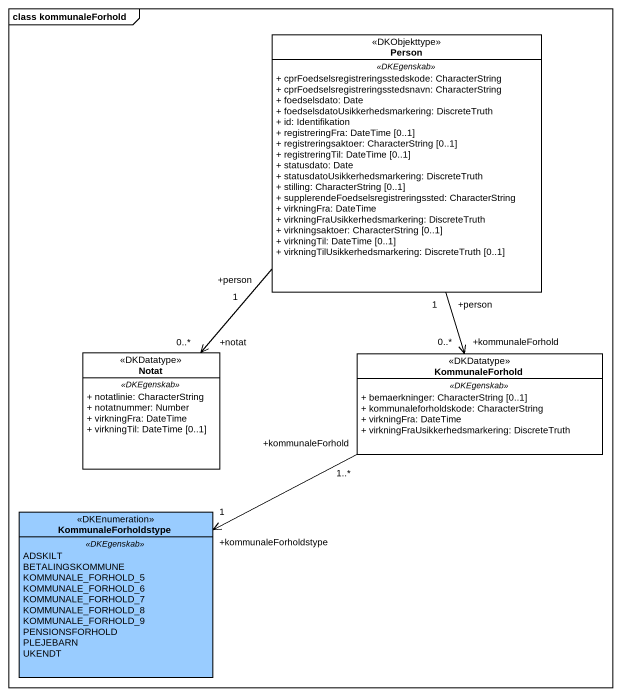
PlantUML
@startuml
mainframe class kommunaleForhold
hide circle
hide empty members
skinparam classAttributeIconSize 0
class "Person" as Person_ <<DKObjekttype>> {
  .. <<DKEgenskab>> ..
  + cprFoedselsregistreringsstedskode: CharacterString
  + cprFoedselsregistreringsstedsnavn: CharacterString
  + foedselsdato: Date
  + foedselsdatoUsikkerhedsmarkering: DiscreteTruth
  + id: Identifikation
  + registreringFra: DateTime [0..1]
  + registreringsaktoer: CharacterString [0..1]
  + registreringTil: DateTime [0..1]
  + statusdato: Date
  + statusdatoUsikkerhedsmarkering: DiscreteTruth
  + stilling: CharacterString [0..1]
  + supplerendeFoedselsregistreringssted: CharacterString
  + virkningFra: DateTime
  + virkningFraUsikkerhedsmarkering: DiscreteTruth
  + virkningsaktoer: CharacterString [0..1]
  + virkningTil: DateTime [0..1]
  + virkningTilUsikkerhedsmarkering: DiscreteTruth [0..1]
}
class Notat <<DKDatatype>> {
  .. <<DKEgenskab>> ..
  + notatlinie: CharacterString
  + notatnummer: Number
  + virkningFra: DateTime
  + virkningTil: DateTime [0..1]
}
class KommunaleForhold <<DKDatatype>> {
  .. <<DKEgenskab>> ..
  + bemaerkninger: CharacterString [0..1]
  + kommunaleforholdskode: CharacterString
  + virkningFra: DateTime
  + virkningFraUsikkerhedsmarkering: DiscreteTruth
}
enum KommunaleForholdstype <<DKEnumeration>> #99CCFF {
  .. <<DKEgenskab>> ..
  ADSKILT
  BETALINGSKOMMUNE
  KOMMUNALE_FORHOLD_5
  KOMMUNALE_FORHOLD_6
  KOMMUNALE_FORHOLD_7
  KOMMUNALE_FORHOLD_8
  KOMMUNALE_FORHOLD_9
  PENSIONSFORHOLD
  PLEJEBARN
  UKENDT
}
Person_ "+person\n1" --> "+notat\n0..*" Notat
Person_ "+person\n1" --> "+kommunaleForhold\n0..*" KommunaleForhold
KommunaleForhold "+kommunaleForhold\n1..*" -left-> "+kommunaleForholdstype\n1" KommunaleForholdstype
@enduml
